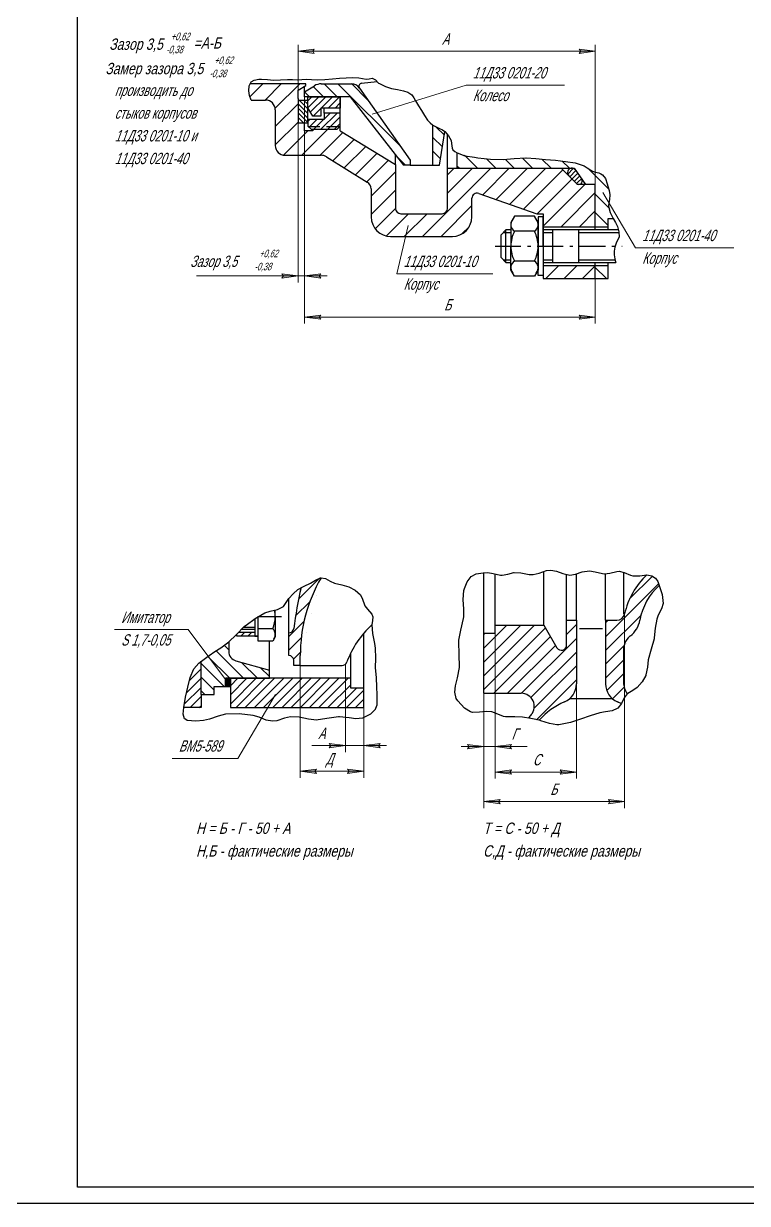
# Model space of a CAD drawing. Extents: x 0 to 841, y 0 to 594.
# Drawn here: x 423.9 to 646.7, y 0 to 363.4 of the extents above; entities that cross this region are included whole.
import ezdxf

# ---------------------------------------------------------------- set-up
doc = ezdxf.new("R2010")
doc.units = 0
doc.header["$MEASUREMENT"] = 0
for name, pattern in [('K5LT_AXLED', [13, 8, -2, 1, -2]), ('K5LT_BASIC', [0]), ('K5LT_DASHED', [6, 4, -2]), ('K5LT_THIN', [0]), ('K5LT_THIN_INCLUDED_TO_HATCHING', [0])]:
    doc.linetypes.add(name, pattern=pattern)
doc.layers.add('LAYER0VIEW0', color=7, linetype='Continuous')
doc.layers.add('LAYER2VIEW0', color=7, linetype='Continuous')
doc.styles.add('K5_TEXTSTYLE', font='win_eskd.shx', dxfattribs={"width": 0.7, "oblique": 15, "bigfont": 'b_eskd.shx'})
doc.styles.get("Standard").update_dxf_attribs({"font": 'cad2win.shx', "width": 0.8, "oblique": 15})
pattern_1 = [(-45, (0, 0), (2.12132, 2.12132), [])]
pattern_2 = [(45, (0, 0), (-1.06066, 1.06066), [])]
pattern_3 = [(-45, (0, 0), (2.828427, 2.828427), [])]
pattern_4 = [(45, (0, 0), (-2.828427, 2.828427), [])]
pattern_5 = [(45, (0, 0), (-1.4142136, 1.4142136), [])]
pattern_6 = [(45, (0, 0), (-2.12132, 2.12132), [])]

# ---------------------------------------------------------------- blocks, each defined once
blk = doc.blocks.new('*U61')
at = {"layer": 'LAYER0VIEW0', "color": 5, "linetype": 'K5LT_BASIC'}
for p, q in [((0, 9), (-1.6, 9)), ((-1.6, 9), (-1.6, 0)), ((0, 0), (0, 9)), ((-1.6, -9), (-1.6, 0)), ((0, 0), (0, -9)), ((0, -9), (-1.6, -9))]:
    blk.add_line(p, q, dxfattribs=at)
blk = doc.blocks.new('*U62')
at = {"layer": 'LAYER0VIEW0', "color": 5, "linetype": 'K5LT_BASIC'}
for p, q in [((-7.25, 9.24), (-8.4, 7.25)), ((-1.15, 9.24), (-7.25, 9.24)), ((0, 7.25), (-1.15, 9.24)), ((-8.4, 7.25), (-8.4, 0)), ((-1.15, 4.62), (-7.25, 4.62)), ((0, 0), (0, 7.25)), ((-8.4, -7.25), (-8.4, 0)), ((0, 0), (0, -7.25)), ((-7.25, -9.24), (-8.4, -7.25)), ((-1.15, -4.62), (-7.25, -4.62)), ((0, -7.25), (-1.15, -9.24)), ((-1.15, -9.24), (-7.25, -9.24))]:
    blk.add_line(p, q, dxfattribs=at)
for centre, radius, start, end in [((-6.02, 6.67), 2.4, 139.008, 238.9806), ((-2.38, 6.67), 2.4, 301.0195, 40.992), ((1.47, 0), 9.87, 152.0947, 180), ((-9.87, 0), 9.87, 0, 27.9053), ((1.47, 0), 9.87, 180, 207.9053), ((-9.87, 0), 9.87, 332.0947, 0), ((-6.02, -6.67), 2.4, 121.0194, 220.992), ((-2.38, -6.67), 2.4, 319.008, 58.9805)]:
    blk.add_arc(centre, radius, start, end, dxfattribs=at)
blk = doc.blocks.new('*U63')
at = {"layer": 'LAYER0VIEW0', "color": 5, "linetype": 'K5LT_BASIC'}
for p, q in [((1.6, 1.6), (0, 0)), ((0, 0), (0, -6.8)), ((1.6, -8.4), (1.6, 1.6)), ((3.1, 1.6), (1.6, 1.6)), ((36.24, 1.6), (13.1, 1.6)), ((16, -8.4), (16, 1.6)), ((24, -8.4), (24, 1.6)), ((0, -6.8), (1.6, -8.4)), ((1.6, -8.4), (3.1, -8.4)), ((13.1, -8.4), (35.38, -8.4))]:
    blk.add_line(p, q, dxfattribs=at)
at = {"layer": 'LAYER0VIEW0', "color": 7, "linetype": 'K5LT_THIN'}
for p, q in [((0.79, 0.79), (3.1, 0.79)), ((13.1, 0.79), (16, 0.79)), ((24, 0.79), (36.42, 0.79)), ((0.79, -7.59), (3.1, -7.59)), ((13.1, -7.59), (16, -7.59)), ((24, -7.59), (35.15, -7.59))]:
    blk.add_line(p, q, dxfattribs=at)
blk = doc.blocks.new('*U68')
at = {"layer": 'LAYER0VIEW0', "color": 5, "linetype": 'K5LT_BASIC'}
for p, q in [((-5.3, 0.04), (-5.3, 0)), ((-5.3, -7.51), (-5.3, 0)), ((0, 0), (0, 2.04)), ((0, 0), (0, -6.18)), ((-6.3, -4), (-10.52, -4)), ((-0.77, -3.75), (-5.3, -3.75)), ((0, -6.18), (-0.77, -7.51)), ((-0.77, -7.51), (-5.3, -7.51))]:
    blk.add_line(p, q, dxfattribs=at)
at = {"layer": 'LAYER0VIEW0', "color": 7, "linetype": 'K5LT_THIN'}
blk.add_line((-6.3, -3.32), (-9.83, -3.32), dxfattribs=at)
at = {"layer": 'LAYER0VIEW0', "color": 5, "linetype": 'K5LT_BASIC'}
for centre, radius, start, end in [((-9.55, 0), 9.55, 336.8627, 0), ((-9.55, 0), 9.55, 0, 12.0362), ((-2.43, -5.53), 2.43, 327.231, 46.9518)]:
    blk.add_arc(centre, radius, start, end, dxfattribs=at)
blk = doc.blocks.new('*S69')
at = {"layer": 'LAYER2VIEW0', "color": 7, "linetype": 'K5LT_THIN'}
blk.add_line((841, 0), (0, 0), dxfattribs=at)

msp = doc.modelspace()

# ---------------------------------------------------------------- hatches: boundary and pattern name
at = {"layer": 'LAYER0VIEW0', "lineweight": 0}
for points in [[(508.39, 354.869), (513.39, 355.527), (512.89, 354.869)], [(513.39, 354.21), (512.89, 354.869), (508.39, 354.869)], [(599.89, 354.869), (594.89, 355.527), (595.39, 354.869)], [(594.89, 354.21), (599.89, 354.869), (595.39, 354.869)], [(508.39, 285.684), (503.39, 286.342), (503.89, 285.684)], [(503.39, 285.026), (508.39, 285.684), (503.89, 285.684)], [(514.89, 285.684), (515.39, 286.342), (510.39, 285.684)], [(515.39, 285.026), (510.39, 285.684), (514.89, 285.684)], [(510.39, 272.98), (515.39, 273.638), (514.89, 272.98)], [(515.39, 272.322), (514.89, 272.98), (510.39, 272.98)], [(599.89, 272.98), (594.89, 273.638), (595.39, 272.98)], [(594.89, 272.322), (599.89, 272.98), (595.39, 272.98)], [(522.964, 140.995), (517.964, 141.653), (518.464, 140.995)], [(517.964, 140.337), (522.964, 140.995), (518.464, 140.995)], [(533.142, 140.995), (533.642, 141.653), (528.642, 140.995)], [(533.642, 140.337), (528.642, 140.995), (533.142, 140.995)], [(565.561, 140.714), (560.561, 141.373), (561.061, 140.714)], [(560.561, 140.056), (565.561, 140.714), (561.061, 140.714)], [(573.561, 140.714), (574.061, 141.373), (569.061, 140.714)], [(574.061, 140.056), (569.061, 140.714), (573.561, 140.714)], [(509.068, 133.126), (514.068, 133.784), (513.568, 133.126)], [(514.068, 132.467), (513.568, 133.126), (509.068, 133.126)], [(528.642, 133.126), (523.642, 133.784), (524.142, 133.126)], [(523.642, 132.467), (528.642, 133.126), (524.142, 133.126)], [(569.061, 132.845), (574.061, 133.503), (573.561, 132.845)], [(574.061, 132.187), (573.561, 132.845), (569.061, 132.845)], [(594.061, 132.845), (589.061, 133.503), (589.561, 132.845)], [(589.061, 132.187), (594.061, 132.845), (589.561, 132.845)], [(565.561, 123.746), (570.561, 124.404), (570.061, 123.746)], [(570.561, 123.088), (570.061, 123.746), (565.561, 123.746)], [(608.913, 123.746), (603.913, 124.404), (604.413, 123.746)], [(603.913, 123.088), (608.913, 123.746), (604.413, 123.746)]]:
    msp.add_hatch(color=7, dxfattribs=at).paths.add_polyline_path(points)
at = {"layer": 'LAYER0VIEW0'}
h = msp.add_hatch(dxfattribs=at)
h.set_pattern_fill('МЕТАЛЛ', color=256, style=0, pattern_type=0)
h.set_pattern_definition(pattern_4)
edge = h.paths.add_edge_path()
edge.add_arc((563.49, 309.584), 1.6, 430.70995, 540, ccw=False)
edge.add_line((564.018, 311.094), (581.89, 304.839))
edge.add_line((581.89, 304.839), (583.89, 304.839))
edge.add_line((583.89, 304.839), (583.89, 303.839))
edge.add_line((583.89, 303.839), (583.89, 300.839))
edge.add_line((583.89, 300.839), (599.89, 300.839))
edge.add_line((599.89, 300.839), (599.89, 313.839))
edge.add_line((599.89, 313.839), (596.89, 313.839))
edge.add_line((596.89, 313.839), (594.39, 313.839))
edge.add_line((594.39, 313.839), (589.39, 318.839))
edge.add_line((589.39, 318.839), (554.39, 318.839))
edge.add_line((554.39, 318.839), (554.39, 306.439))
edge.add_arc((552.79, 306.439), 1.6, 270, 360, ccw=False)
edge.add_line((552.79, 304.839), (539.99, 304.839))
edge.add_arc((539.99, 306.439), 1.6, 540, 630, ccw=False)
edge.add_line((538.39, 306.439), (538.39, 315.439))
edge.add_line((538.39, 315.439), (538.39, 320.011))
edge.add_line((538.39, 320.011), (521.39, 330.332))
edge.add_line((521.39, 330.332), (521.39, 330.839))
edge.add_line((521.39, 330.839), (521.39, 331.839))
edge.add_line((521.39, 331.839), (520.39, 330.839))
edge.add_line((520.39, 330.839), (512.89, 330.839))
edge.add_line((512.89, 330.839), (512.89, 330.339))
edge.add_line((512.89, 330.339), (510.39, 330.339))
edge.add_line((510.39, 330.339), (510.39, 332.839))
edge.add_line((510.39, 332.839), (508.39, 332.839))
edge.add_line((508.39, 332.839), (508.39, 340.339))
edge.add_line((508.39, 340.339), (508.39, 342.858))
edge.add_line((508.39, 342.858), (510.76, 344.339))
edge.add_line((510.76, 344.339), (510.76, 344.839))
edge.add_line((510.76, 344.839), (493.592, 344.839))
edge.add_line((493.592, 344.839), (493.304, 343.768))
edge.add_line((493.304, 343.768), (493.218, 342.673))
edge.add_line((493.218, 342.673), (493.405, 341.256))
edge.add_line((493.405, 341.256), (493.976, 339.839))
edge.add_line((493.976, 339.839), (498.39, 339.839))
edge.add_arc((498.39, 336.839), 3, 360, 450, ccw=False)
edge.add_line((501.39, 336.839), (501.39, 325.839))
edge.add_arc((504.39, 325.839), 3, 180, 270)
edge.add_line((504.39, 322.839), (515.55, 322.839))
edge.add_arc((515.55, 319.839), 3, 418.73627, 450, ccw=False)
edge.add_line((517.107, 322.403), (529.708, 314.586))
edge.add_arc((528.39, 312.462), 2.5, 360, 418.18551, ccw=False)
edge.add_line((530.89, 312.462), (530.89, 303.839))
edge.add_arc((536.89, 303.839), 6, 180, 270)
edge.add_line((536.89, 297.839), (555.89, 297.839))
edge.add_arc((555.89, 303.839), 6, 270, 360)
edge.add_line((561.89, 303.839), (561.89, 309.584))
h = msp.add_hatch(dxfattribs=at)
h.set_pattern_fill('МЕТАЛЛ', color=256, style=0, pattern_type=0)
h.set_pattern_definition(pattern_1)
edge = h.paths.add_edge_path()
edge.add_line((527.286, 343.563), (542.89, 321.339))
edge.add_line((542.89, 321.339), (542.89, 319.839))
edge.add_line((542.89, 319.839), (540.89, 319.839))
edge.add_line((540.89, 319.839), (524.39, 340.839))
edge.add_line((524.39, 340.839), (510.39, 340.839))
edge.add_line((510.39, 340.839), (510.39, 342.339))
edge.add_line((510.39, 342.339), (513.417, 344.231))
edge.add_arc((515.537, 340.839), 4, 450, 482.00538, ccw=False)
edge.add_line((515.537, 344.839), (524.831, 344.839))
edge.add_arc((524.831, 341.839), 3, 395.07375, 450, ccw=False)
h = msp.add_hatch(dxfattribs=at)
h.set_pattern_fill('МЕТАЛЛ', color=256, style=0, pattern_type=0)
h.set_pattern_definition([(-45, (0, 0), (0.7071068, 0.7071068), [])])
h.paths.add_polyline_path([(508.39, 339.839), (508.39, 332.839), (511.39, 332.839), (511.39, 333.839), (511.39, 334.839), (511.39, 339.839)])
h = msp.add_hatch(dxfattribs=at)
h.set_pattern_fill('МЕТАЛЛ', color=256, style=0, pattern_type=0)
h.set_pattern_definition(pattern_2)
h.paths.add_polyline_path([(516.39, 337.339), (515.39, 337.339), (515.39, 334.839), (512.89, 334.839), (511.39, 337.437), (511.39, 340.839), (521.39, 340.839), (521.39, 337.339)])
h = msp.add_hatch(dxfattribs=at)
h.set_pattern_fill('МЕТАЛЛ', color=256, style=0, pattern_type=0)
h.set_pattern_definition(pattern_2)
h.paths.add_polyline_path([(516.39, 333.839), (516.39, 335.839), (521.39, 335.839), (521.39, 331.839), (520.39, 330.839), (512.39, 330.839), (511.39, 331.839), (511.39, 333.839)])
h = msp.add_hatch(dxfattribs=at)
h.set_pattern_fill('МЕТАЛЛ', color=256, style=0, pattern_type=0)
h.set_pattern_definition(pattern_1)
h.paths.add_polyline_path([(551.89, 319.839), (553.606, 330.136), (552.818, 330.675), (551.968, 331.138), (550.91, 331.593), (549.89, 332.096), (549.89, 319.839)])
h = msp.add_hatch(dxfattribs=at)
h.set_pattern_fill('МЕТАЛЛ', color=256, style=0, pattern_type=0)
h.set_pattern_definition(pattern_3)
h.paths.add_polyline_path([(557.39, 318.839), (589.39, 318.839), (593.39, 318.839), (596.89, 313.839), (599.89, 313.839), (599.89, 300.839), (603.89, 300.839), (603.89, 303.339), (605.39, 303.339), (604.431, 305.22), (603.975, 307.162), (604.101, 308.602), (604.386, 310.369), (604.376, 310.675), (604.15, 311.991), (603.774, 313.284), (603.244, 315.126), (602.303, 316.726), (602.141, 316.851), (601.588, 317.146), (600.99, 317.383), (599.998, 317.64), (599.014, 317.907), (597.731, 318.729), (596.473, 319.601), (593.95, 320.433), (591.006, 320.914), (590.742, 320.957), (587.674, 321.291), (584.587, 321.516), (581.604, 321.854), (578.62, 322.076), (575.291, 321.841), (571.747, 321.519), (571.533, 321.516), (567.603, 321.631), (563.7, 322.076), (560.441, 322.568), (557.424, 323.585), (557.39, 323.604)])
h = msp.add_hatch(dxfattribs=at)
h.set_pattern_fill('МЕТАЛЛ', color=256, style=0, pattern_type=0)
h.set_pattern_definition([(45, (0, 0), (-0.7071068, 0.7071068), [])])
edge = h.paths.add_edge_path()
edge.add_line((594.076, 314.153), (591.716, 316.512))
edge.add_arc((592.68, 317.476), 1.363, 394.99202, 585, ccw=False)
edge.add_line((593.797, 318.258), (595.71, 315.524))
edge.add_arc((594.833, 314.91), 1.071, 225, 394.99202, ccw=False)
h = msp.add_hatch(dxfattribs=at)
h.set_pattern_fill('МЕТАЛЛ', color=256, style=0, pattern_type=0)
h.set_pattern_definition(pattern_4)
h.paths.add_polyline_path([(599.89, 284.839), (583.89, 284.839), (583.89, 285.839), (583.89, 288.839), (599.89, 288.839)])
h = msp.add_hatch(dxfattribs=at)
h.set_pattern_fill('МЕТАЛЛ', color=256, style=0, pattern_type=0)
h.set_pattern_definition(pattern_3)
h.paths.add_polyline_path([(599.89, 284.839), (599.89, 288.839), (603.89, 288.839), (603.89, 284.839)])
h = msp.add_hatch(dxfattribs=at)
h.set_pattern_fill('МЕТАЛЛ', color=256, style=0, pattern_type=0)
h.set_pattern_definition(pattern_6)
edge = h.paths.add_edge_path()
edge.add_arc((557.25, 168.731), 48.182, 510.14361, 540, ccw=False)
edge.add_line((515.463, 192.717), (514.238, 192.279))
edge.add_line((514.238, 192.279), (512.705, 191.308))
edge.add_line((512.705, 191.308), (512.27, 191.063))
edge.add_line((512.27, 191.063), (510.799, 190.392))
edge.add_line((510.799, 190.392), (509.334, 189.715))
edge.add_arc((637.016, 160.232), 131.042, 166.99784, 172.63144)
edge.add_arc((505.568, 177.231), 1.5, 630, 712.63144, ccw=False)
edge.add_line((505.568, 175.731), (505.568, 168.731))
edge.add_arc((505.568, 167.231), 1.5, 360, 450, ccw=False)
edge.add_line((507.068, 167.231), (507.068, 165.731))
edge.add_line((507.068, 165.731), (509.068, 165.731))
edge.add_line((509.068, 165.731), (509.068, 168.731))
h = msp.add_hatch(dxfattribs=at)
h.set_pattern_fill('МЕТАЛЛ', color=256, style=0, pattern_type=0)
h.set_pattern_definition(pattern_6)
edge = h.paths.add_edge_path()
edge.add_line((588.076, 171.164), (584.061, 178.117))
edge.add_line((584.061, 178.117), (569.061, 178.117))
edge.add_line((569.061, 178.117), (569.061, 175.617))
edge.add_line((569.061, 175.617), (567.061, 175.617))
edge.add_line((567.061, 175.617), (565.561, 175.617))
edge.add_line((565.561, 175.617), (565.561, 157.117))
edge.add_line((565.561, 157.117), (577.114, 157.117))
edge.add_arc((577.114, 153.117), 4, 319.9948, 450, ccw=False)
edge.add_arc((598.561, 135.117), 24, 139.9948, 143.13804)
edge.add_line((579.359, 149.514), (580.996, 149.169))
edge.add_line((580.996, 149.169), (582.626, 148.794))
edge.add_arc((598.561, 135.117), 21, 472.88538, 499.35929, ccw=False)
edge.add_arc((588.061, 159.991), 6, 292.88538, 360)
edge.add_line((594.061, 159.991), (594.061, 179.617))
edge.add_line((594.061, 179.617), (591.061, 179.617))
edge.add_line((591.061, 179.617), (591.061, 171.964))
edge.add_arc((589.461, 171.964), 1.6, 210, 360, ccw=False)
edge = h.paths.add_edge_path()
edge.add_arc((613.916, 170.519), 5.354, 487.21937, 540, ccw=False)
edge.add_arc((605.994, 180.948), 7.742, 307.21937, 350.09663)
edge.add_arc((632.061, 176.397), 18.72, 491.87337, 530.09663, ccw=False)
edge.add_line((619.566, 190.336), (619.111, 191.532))
edge.add_line((619.111, 191.532), (618.472, 192.56))
edge.add_line((618.472, 192.56), (617.298, 193.296))
edge.add_line((617.298, 193.296), (615.732, 193.601))
edge.add_arc((632.061, 176.397), 23.72, 133.50609, 167.40022)
edge.add_arc((606.473, 182.117), 2.5, 630, 707.40022, ccw=False)
edge.add_line((606.473, 179.617), (603.061, 179.617))
edge.add_line((603.061, 179.617), (603.061, 159.991))
edge.add_arc((609.061, 159.991), 6, 180, 247.11462)
edge.add_arc((598.561, 135.117), 21, 423.62071, 427.11462, ccw=False)
edge.add_line((607.892, 153.93), (608.72, 155.526))
edge.add_line((608.72, 155.526), (609.75, 156.91))
edge.add_arc((614.561, 160.494), 6, 540, 576.68076, ccw=False)
edge.add_line((608.561, 160.494), (608.561, 170.519))
h = msp.add_hatch(dxfattribs=at)
h.set_pattern_fill('МЕТАЛЛ', color=256, style=0, pattern_type=0)
h.set_pattern_definition(pattern_2)
h.paths.add_polyline_path([(489.568, 174.731), (495.068, 174.731), (495.068, 175.981), (490.136, 175.981), (489.852, 175.675), (489.568, 175.369)])
h = msp.add_hatch(dxfattribs=at)
h.set_pattern_fill('МЕТАЛЛ', color=256, style=0, pattern_type=0)
h.set_pattern_definition(pattern_1)
edge = h.paths.add_edge_path()
edge.add_line((486.068, 161.731), (487.568, 161.731))
edge.add_line((487.568, 161.731), (499.568, 161.731))
edge.add_line((499.568, 161.731), (499.568, 164.231))
edge.add_line((499.568, 164.231), (489.26, 167.117))
edge.add_arc((490.068, 170.006), 3, 540, 614.35775, ccw=False)
edge.add_line((487.068, 170.006), (487.068, 172.948))
edge.add_line((487.068, 172.948), (485.859, 172.043))
edge.add_line((485.859, 172.043), (484.622, 171.173))
edge.add_line((484.622, 171.173), (482.822, 169.992))
edge.add_line((482.822, 169.992), (481.042, 168.786))
edge.add_line((481.042, 168.786), (479.807, 167.893))
edge.add_line((479.807, 167.893), (478.568, 166.974))
edge.add_line((478.568, 166.974), (478.568, 156.731))
edge.add_line((478.568, 156.731), (482.568, 156.731))
edge.add_line((482.568, 156.731), (482.568, 159.231))
edge.add_line((482.568, 159.231), (485.568, 159.231))
edge.add_line((485.568, 159.231), (486.068, 159.231))
edge.add_line((486.068, 159.231), (486.068, 161.731))
h = msp.add_hatch(dxfattribs=at)
h.set_pattern_fill('МЕТАЛЛ', color=256, style=0, pattern_type=0)
h.set_pattern_definition(pattern_5)
h.paths.add_polyline_path([(478.568, 156.731), (478.568, 166.974), (477.299, 165.867), (476.268, 164.609), (475.334, 162.474), (474.614, 159.577), (474.478, 159.04), (473.742, 155.908), (473.183, 152.731), (478.568, 152.731)])
msp.add_hatch(color=1, dxfattribs=at).paths.add_polyline_path([(487.568, 161.731), (487.568, 159.231), (486.068, 159.231), (486.068, 161.731)])
h = msp.add_hatch(dxfattribs=at)
h.set_pattern_fill('МЕТАЛЛ', color=256, style=0, pattern_type=0)
h.set_pattern_definition(pattern_5)
h.paths.add_polyline_path([(487.568, 152.731), (528.642, 152.731), (528.642, 158.731), (524.642, 158.731), (524.642, 161.731), (499.568, 161.731), (487.568, 161.731), (487.568, 159.231)])

# ---------------------------------------------------------------- linework, layer by layer
at = {"layer": 'LAYER0VIEW0', "color": 5, "linetype": 'K5LT_BASIC'}
for p, q in [((440.5, 5), (440.5, 589)), ((527.939, 345.011), (532.745, 345.545)), ((510.76, 344.839), (493.592, 344.839)), ((508.39, 342.858), (510.76, 344.339)), ((508.39, 340.339), (508.39, 342.858)), ((510.39, 342.339), (513.417, 344.231)), ((510.39, 342.339), (510.39, 344.108)), ((510.39, 340.839), (510.39, 342.339)), ((510.76, 344.339), (510.76, 344.839)), ((515.537, 344.839), (524.831, 344.839)), ((527.286, 343.563), (542.89, 321.339)), ((493.976, 339.839), (498.39, 339.839)), ((508.39, 340.339), (508.39, 332.839)), ((508.39, 339.839), (511.39, 339.839)), ((524.39, 340.839), (510.39, 340.839)), ((511.39, 333.839), (511.39, 340.839)), ((511.39, 334.839), (511.39, 340.839)), ((511.39, 340.839), (521.39, 340.839)), ((511.39, 332.839), (511.39, 340.339)), ((521.39, 331.839), (521.39, 340.839)), ((521.39, 340.839), (521.39, 337.339)), ((524.39, 340.839), (540.89, 319.839)), ((501.39, 336.839), (501.39, 325.839)), ((512.89, 334.839), (511.39, 337.437)), ((515.39, 334.839), (512.89, 334.839)), ((521.39, 337.339), (515.39, 337.339)), ((515.39, 337.339), (515.39, 334.839)), ((516.39, 335.839), (516.39, 337.339)), ((521.39, 335.839), (516.39, 335.839)), ((516.39, 335.839), (516.39, 333.839)), ((521.39, 330.839), (521.39, 335.839)), ((508.39, 332.839), (511.39, 332.839)), ((510.39, 330.339), (510.39, 332.839)), ((516.39, 333.839), (511.39, 333.839)), ((511.39, 333.839), (511.39, 331.839)), ((511.39, 331.839), (512.39, 330.839)), ((512.39, 330.839), (520.39, 330.839)), ((512.89, 330.839), (512.89, 330.339)), ((520.39, 330.839), (521.39, 331.839)), ((521.39, 330.332), (521.39, 331.839)), ((549.89, 319.839), (549.89, 332.096)), ((512.89, 330.339), (510.39, 330.339)), ((521.39, 330.332), (538.39, 320.011)), ((551.89, 319.839), (553.606, 330.136)), ((554.39, 318.839), (554.39, 329.323)), ((557.39, 318.839), (557.39, 323.604)), ((504.39, 322.839), (515.55, 322.839)), ((517.107, 322.403), (529.708, 314.586)), ((538.39, 320.011), (538.39, 323.021)), ((538.39, 320.011), (538.39, 306.439)), ((538.39, 320.011), (538.39, 315.439)), ((542.89, 319.839), (540.89, 319.839)), ((542.89, 321.339), (542.89, 319.839)), ((542.89, 319.839), (551.89, 319.839)), ((554.39, 306.439), (554.39, 318.839)), ((554.39, 318.839), (589.39, 318.839)), ((554.39, 318.839), (589.39, 318.839)), ((594.39, 313.839), (589.39, 318.839)), ((589.39, 318.839), (593.39, 318.839)), ((593.39, 318.839), (596.89, 313.839)), ((596.89, 313.839), (594.39, 313.839)), ((599.89, 313.839), (596.89, 313.839)), ((599.89, 299.839), (599.89, 313.839)), ((530.89, 312.462), (530.89, 303.839)), ((561.89, 303.839), (561.89, 309.584)), ((564.018, 311.094), (581.89, 304.839)), ((539.99, 304.839), (552.79, 304.839)), ((581.89, 304.839), (583.89, 304.839)), ((581.89, 304.839), (583.89, 304.839)), ((583.89, 304.839), (583.89, 303.839)), ((583.89, 304.839), (583.89, 303.839)), ((583.89, 304.839), (583.89, 284.839)), ((603.89, 299.839), (603.89, 303.339)), ((603.89, 303.339), (605.39, 303.339)), ((603.89, 299.839), (603.89, 303.339)), ((583.89, 300.839), (603.89, 300.839)), ((536.89, 297.839), (555.89, 297.839)), ((583.89, 288.839), (603.89, 288.839)), ((599.89, 284.839), (599.89, 289.839)), ((603.89, 284.839), (603.89, 289.839)), ((583.89, 284.839), (603.89, 284.839)), ((565.561, 175.617), (565.561, 194.264)), ((569.061, 178.117), (569.061, 193.895)), ((584.061, 178.117), (584.061, 194.652)), ((591.061, 179.617), (591.061, 193.663)), ((594.061, 179.617), (594.061, 193.878)), ((603.061, 179.617), (603.061, 193.93)), ((608.522, 194.379), (608.522, 181.571)), ((505.568, 175.731), (505.568, 186.351)), ((495.068, 180.124), (495.068, 174.731)), ((569.061, 175.617), (569.061, 178.117)), ((569.061, 178.117), (584.061, 178.117)), ((584.061, 178.117), (588.076, 171.164)), ((591.061, 171.964), (591.061, 179.617)), ((591.061, 179.617), (594.061, 179.617)), ((594.061, 179.617), (594.061, 159.991)), ((603.061, 179.617), (603.061, 159.991)), ((603.061, 179.617), (606.473, 179.617)), ((489.568, 174.731), (489.568, 175.369)), ((496.068, 174.731), (489.568, 174.731)), ((490.136, 175.981), (495.068, 175.981)), ((495.068, 174.731), (496.068, 174.731)), ((496.068, 174.731), (496.068, 177.267)), ((505.568, 168.731), (505.568, 175.731)), ((528.642, 158.731), (528.642, 175.661)), ((565.561, 157.117), (565.561, 175.617)), ((565.561, 175.617), (569.061, 175.617)), ((567.061, 175.617), (569.061, 175.617)), ((595.061, 177.117), (602.061, 177.117)), ((487.068, 172.948), (487.068, 170.006)), ((499.568, 164.231), (499.568, 173.225)), ((507.068, 165.731), (507.068, 167.231)), ((509.068, 165.731), (509.068, 168.731)), ((524.642, 161.731), (524.642, 169.607)), ((608.561, 170.519), (608.561, 160.494)), ((478.568, 156.731), (478.568, 166.974)), ((489.26, 167.117), (499.568, 164.231)), ((499.568, 161.731), (499.568, 164.231)), ((509.068, 165.731), (507.068, 165.731)), ((509.068, 165.731), (521.928, 165.731)), ((487.568, 161.731), (486.068, 161.731)), ((486.068, 159.231), (486.068, 161.731)), ((487.568, 159.231), (487.568, 161.731)), ((487.568, 161.731), (499.568, 161.731)), ((487.568, 161.731), (487.568, 152.731)), ((524.642, 161.731), (487.568, 161.731)), ((524.642, 158.731), (524.642, 161.731)), ((478.568, 156.731), (482.568, 156.731)), ((478.568, 156.731), (478.568, 152.731)), ((482.568, 156.731), (482.568, 159.231)), ((482.568, 159.231), (487.568, 159.231)), ((482.568, 156.731), (482.568, 159.231)), ((485.568, 159.231), (487.568, 159.231)), ((528.642, 158.731), (524.642, 158.731)), ((528.642, 152.731), (528.642, 158.731)), ((565.561, 157.117), (577.114, 157.117)), ((478.568, 152.731), (473.183, 152.731)), ((487.568, 152.731), (528.642, 152.731)), ((592.061, 155.519), (605.061, 155.519)), ((836, 5), (440.5, 5))]:
    msp.add_line(p, q, dxfattribs=at)
at = {"layer": 'LAYER0VIEW0', "color": 7, "lineweight": 0}
for p, q in [((508.39, 342.858), (508.39, 356.869)), ((599.89, 313.839), (599.89, 356.869)), ((508.39, 354.869), (513.39, 355.527)), ((513.39, 354.21), (508.39, 354.869)), ((508.39, 354.869), (599.89, 354.869)), ((513.39, 355.527), (512.89, 354.869)), ((512.89, 354.869), (513.39, 354.21)), ((595.39, 354.869), (594.89, 355.527)), ((594.89, 355.527), (599.89, 354.869)), ((599.89, 354.869), (594.89, 354.21)), ((594.89, 354.21), (595.39, 354.869)), ((510.39, 340.839), (510.39, 270.98)), ((510.39, 340.839), (510.39, 283.684)), ((508.39, 332.839), (508.39, 283.684)), ((477.124, 285.684), (508.39, 285.684)), ((508.39, 285.684), (501.39, 285.684)), ((508.39, 285.684), (503.39, 286.342)), ((503.39, 286.342), (503.89, 285.684)), ((503.89, 285.684), (503.39, 285.026)), ((503.39, 285.026), (508.39, 285.684)), ((508.39, 285.684), (510.39, 285.684)), ((515.39, 286.342), (510.39, 285.684)), ((510.39, 285.684), (515.39, 285.026)), ((510.39, 285.684), (517.39, 285.684)), ((514.89, 285.684), (515.39, 286.342)), ((515.39, 285.026), (514.89, 285.684)), ((599.89, 284.839), (599.89, 270.98)), ((510.39, 272.98), (515.39, 273.638)), ((515.39, 272.322), (510.39, 272.98)), ((599.89, 272.98), (510.39, 272.98)), ((515.39, 273.638), (514.89, 272.98)), ((514.89, 272.98), (515.39, 272.322)), ((595.39, 272.98), (594.89, 273.638)), ((594.89, 273.638), (599.89, 272.98)), ((599.89, 272.98), (594.89, 272.322)), ((594.89, 272.322), (595.39, 272.98)), ((608.913, 181.571), (608.913, 121.746)), ((565.561, 175.617), (565.561, 138.714)), ((569.061, 175.617), (569.061, 138.714)), ((569.061, 175.617), (569.061, 130.845)), ((509.068, 165.731), (509.068, 131.126)), ((522.964, 166.111), (522.964, 138.995)), ((594.061, 159.991), (594.061, 130.845)), ((565.561, 157.117), (565.561, 121.746)), ((528.642, 152.731), (528.642, 138.995)), ((528.642, 152.731), (528.642, 131.126)), ((522.964, 140.995), (512.589, 140.995)), ((522.964, 140.995), (515.964, 140.995)), ((522.964, 140.995), (517.964, 141.653)), ((517.964, 141.653), (518.464, 140.995)), ((518.464, 140.995), (517.964, 140.337)), ((517.964, 140.337), (522.964, 140.995)), ((528.642, 140.995), (522.964, 140.995)), ((533.642, 141.653), (528.642, 140.995)), ((528.642, 140.995), (533.642, 140.337)), ((528.642, 140.995), (535.642, 140.995)), ((533.142, 140.995), (533.642, 141.653)), ((533.642, 140.337), (533.142, 140.995)), ((565.561, 140.714), (558.561, 140.714)), ((565.561, 140.714), (560.561, 141.373)), ((560.561, 141.373), (561.061, 140.714)), ((561.061, 140.714), (560.561, 140.056)), ((560.561, 140.056), (565.561, 140.714)), ((565.561, 140.714), (569.061, 140.714)), ((574.061, 141.373), (569.061, 140.714)), ((569.061, 140.714), (574.061, 140.056)), ((569.061, 140.714), (576.061, 140.714)), ((569.061, 140.714), (578.881, 140.714)), ((573.561, 140.714), (574.061, 141.373)), ((574.061, 140.056), (573.561, 140.714)), ((509.068, 133.126), (514.068, 133.784)), ((514.068, 132.467), (509.068, 133.126)), ((528.642, 133.126), (509.068, 133.126)), ((514.068, 133.784), (513.568, 133.126)), ((513.568, 133.126), (514.068, 132.467)), ((524.142, 133.126), (523.642, 133.784)), ((523.642, 133.784), (528.642, 133.126)), ((528.642, 133.126), (523.642, 132.467)), ((523.642, 132.467), (524.142, 133.126)), ((569.061, 132.845), (574.061, 133.503)), ((574.061, 132.187), (569.061, 132.845)), ((569.061, 132.845), (594.061, 132.845)), ((574.061, 133.503), (573.561, 132.845)), ((573.561, 132.845), (574.061, 132.187)), ((589.561, 132.845), (589.061, 133.503)), ((589.061, 133.503), (594.061, 132.845)), ((594.061, 132.845), (589.061, 132.187)), ((589.061, 132.187), (589.561, 132.845)), ((565.561, 123.746), (570.561, 124.404)), ((570.561, 123.088), (565.561, 123.746)), ((565.561, 123.746), (608.913, 123.746)), ((570.561, 124.404), (570.061, 123.746)), ((570.061, 123.746), (570.561, 123.088)), ((604.413, 123.746), (603.913, 124.404)), ((603.913, 124.404), (608.913, 123.746)), ((608.913, 123.746), (603.913, 123.088)), ((603.913, 123.088), (604.413, 123.746))]:
    msp.add_line(p, q, dxfattribs=at)
at = {"layer": 'LAYER0VIEW0', "color": 7, "linetype": 'K5LT_THIN', "lineweight": 0}
for p, q in [((560.139, 344.431), (531.212, 335.485)), ((560.139, 344.431), (590.387, 344.431)), ((612.288, 294.332), (602.187, 311.33)), ((538.847, 286.34), (542.246, 301.191)), ((612.288, 294.332), (642.536, 294.332)), ((538.847, 286.34), (568.354, 286.34)), ((474.576, 176.739), (451.921, 176.739)), ((474.576, 176.739), (486.687, 160.589)), ((489.803, 137.078), (501.442, 156.802)), ((489.803, 137.078), (469.649, 137.078))]:
    msp.add_line(p, q, dxfattribs=at)
at = {"layer": 'LAYER0VIEW0', "color": 7, "linetype": 'K5LT_DASHED'}
msp.add_line((521.14, 331.589), (511.64, 331.589), dxfattribs=at)
at = {"layer": 'LAYER0VIEW0', "color": 7, "linetype": 'K5LT_AXLED'}
for p, q in [((569.016, 294.839), (608.177, 294.839)), ((496.006, 180.731), (503.254, 180.731))]:
    msp.add_line(p, q, dxfattribs=at)
at = {"layer": 'LAYER0VIEW0', "color": 7, "linetype": 'K5LT_THIN_INCLUDED_TO_HATCHING'}
for points in [[(493.976, 339.839), (493.405, 341.256), (493.218, 342.673), (493.385, 344.187), (493.976, 345.461), (494.875, 345.975), (496.348, 346.233), (497.172, 346.303), (498.986, 346.173), (500.815, 345.939), (503, 346.05), (505.187, 346.199), (506.689, 346.151), (508.19, 346.116), (509.526, 346.216), (510.861, 346.303), (512.552, 346.181), (514.244, 346.043), (516.638, 346.172), (519.032, 346.407), (521.113, 346.583), (523.196, 346.719), (525.18, 346.803), (527.151, 346.719), (528.245, 346.45), (529.337, 346.251), (530.258, 346.429), (531.197, 346.574), (531.24, 346.568), (532.189, 346.043), (533.203, 345.103), (533.501, 344.898), (535.266, 344.071), (537.128, 343.459), (538.982, 343.123), (540.816, 342.74), (542.216, 342.238), (543.424, 341.481), (544.007, 340.584), (544.503, 339.592), (545.437, 338.101), (546.392, 336.624), (547.288, 335.101), (548.281, 333.656), (549.039, 332.821), (549.89, 332.096), (550.91, 331.593), (551.968, 331.138), (552.818, 330.675), (553.606, 330.136), (554.718, 328.877), (555.505, 327.386), (555.666, 326.427), (555.785, 325.006), (556.023, 324.536), (556.651, 324.025), (557.39, 323.604), (559.771, 322.709), (562.743, 322.219), (563.7, 322.076), (567.603, 321.631), (571.533, 321.516), (574.927, 321.798), (578.47, 322.077), (578.62, 322.076), (581.604, 321.854), (584.587, 321.516), (587.674, 321.291), (590.742, 320.957), (593.684, 320.487), (596.473, 319.601), (597.731, 318.729), (599.014, 317.907), (599.998, 317.64), (600.99, 317.383), (601.588, 317.146), (602.141, 316.851), (603.043, 315.655), (603.558, 314.038), (603.774, 313.284), (604.15, 311.991), (604.376, 310.675), (604.229, 309.208), (603.96, 307.449), (603.975, 307.162), (604.431, 305.22), (605.39, 303.339)], [(605.39, 303.339), (606.116, 302.159), (606.685, 300.921), (607.166, 299.266), (607.187, 297.61), (606.768, 296.706), (606.283, 295.803), (605.889, 294.567), (605.681, 293.294), (605.708, 292.138), (605.882, 290.986), (605.981, 290.415), (606.165, 289.839)], [(473.183, 152.731), (473.742, 155.908), (474.478, 159.04), (475.18, 161.937), (476.268, 164.609), (477.872, 166.401), (480.288, 168.237), (481.042, 168.786), (482.822, 169.992), (484.622, 171.173), (485.859, 172.043), (487.068, 172.948), (489.313, 175.094), (491.917, 177.748), (492.38, 178.134), (495.164, 180.188), (498.148, 181.914), (499.783, 182.441), (502.021, 182.927), (503.705, 183.717), (503.916, 183.903), (504.765, 185.086), (505.568, 186.351), (506.848, 187.804), (508.292, 189.074), (510.227, 190.142), (512.27, 191.063), (513.71, 191.958), (515.31, 192.696), (515.463, 192.717), (516.812, 192.462), (518.264, 191.709), (519.63, 191.063), (521.846, 190.521), (524.005, 189.87), (525.962, 188.86), (527.586, 187.483), (528.235, 186.156), (528.838, 184.386), (528.978, 184.102), (529.813, 183.002), (531.059, 181.515), (531.365, 180.72), (531.294, 179.505), (531.088, 178.213), (531.087, 178.179), (531.321, 175.571), (531.969, 172.465), (532.161, 170.974), (532.185, 167.993), (532.161, 165.007), (532.385, 162.022), (532.558, 159.04), (532.682, 156.716), (532.635, 153.491), (532.024, 151.963), (531.962, 151.879), (530.695, 150.737), (528.628, 149.657), (528.182, 149.492), (526.223, 149.255), (524.111, 149.531), (521.185, 149.898), (520.823, 149.89), (517.981, 149.479), (514.603, 148.922), (514.06, 148.895), (511.638, 149.136), (508.687, 149.735), (506.104, 149.89), (504.263, 149.457), (501.9, 148.677), (500.535, 148.498), (498.604, 148.868), (496.382, 149.731), (494.568, 150.288), (490.293, 150.829), (486.015, 150.686), (483.843, 150.101), (481.175, 149.102), (479.252, 148.696), (476.882, 148.491), (474.281, 148.701), (473.545, 149.206), (473.484, 149.293), (473.041, 150.724), (473.183, 152.731)], [(615.732, 193.601), (617.298, 193.296), (618.472, 192.56), (619.111, 191.532), (619.566, 190.336), (620.482, 187.583), (620.739, 184.786), (620.243, 183.113), (619.263, 181.145), (618.796, 179.928), (618.363, 177.191), (618.031, 174.174), (617.986, 173.936), (617.105, 170.696), (616.205, 167.458), (615.925, 165.196), (615.47, 162.792), (615.395, 162.6), (614.295, 160.604), (612.804, 158.875), (611.438, 157.971), (609.88, 157.021), (609.75, 156.91), (608.822, 155.707), (607.929, 153.998), (606.792, 152.503), (606.65, 152.397), (605.079, 151.75), (603.018, 151.422), (601.306, 151.102), (598.308, 150.135), (595.314, 149.158), (592.223, 148.14), (588.69, 147.378), (588.026, 147.377), (585.815, 147.808), (583.115, 148.671), (582.626, 148.794), (580.073, 149.37), (577.5, 149.806), (575.156, 149.833), (572.236, 149.862), (571.67, 149.968), (569.914, 150.647), (568.057, 151.398), (567.945, 151.425), (566.307, 151.522), (564.278, 151.274), (562.065, 151.249), (561.467, 151.425), (559.667, 152.507), (557.528, 154.763), (557.095, 155.474), (556.641, 157.517), (556.848, 159.385), (557.457, 161.917), (558.053, 165.094), (558.066, 165.353), (557.947, 169.012), (557.872, 173.057), (557.904, 173.45), (558.498, 176.566), (559.322, 180.187), (559.394, 180.705), (559.42, 183.068), (559.187, 186.045), (559.373, 188.744), (559.588, 189.45), (560.46, 191.474), (561.726, 193.143), (563.2, 193.88), (565.381, 194.252), (566.779, 194.309), (568.463, 194.055), (570.665, 193.553), (571.249, 193.531), (572.99, 193.866), (574.837, 194.298), (574.941, 194.309), (576.988, 194.183), (579.528, 193.755), (580.771, 193.726), (582.596, 194.141), (584.904, 194.904), (586.212, 195.086), (587.914, 194.775), (589.896, 194.027), (592.042, 193.531), (593.809, 193.803), (595.888, 194.494), (598.067, 194.892), (599.804, 194.578), (602.067, 193.978), (602.731, 193.92), (604.354, 194.17), (606.475, 194.675), (607.201, 194.697), (608.75, 194.291), (610.676, 193.515), (611.476, 193.337), (613.581, 193.279), (615.732, 193.601)]]:
    msp.add_lwpolyline(points, dxfattribs=at)
at = {"layer": 'LAYER0VIEW0', "color": 5, "linetype": 'K5LT_BASIC'}
for centre, radius, start, end in [((515.537, 340.839), 4, 90, 122.00538), ((524.831, 341.839), 3, 35.07375, 90), ((528.041, 344.093), 0.923, 96.34019, 215.07375), ((498.39, 336.839), 3, 0, 90), ((504.39, 325.839), 3, 180, 270), ((515.55, 319.839), 3, 58.73627, 90), ((592.68, 317.476), 1.363, 34.99202, 225), ((528.39, 312.462), 2.5, 0, 58.18551), ((594.833, 314.91), 1.071, 225, 34.99202), ((563.49, 309.584), 1.6, 70.70995, 180), ((539.99, 306.439), 1.6, 180, 270), ((552.79, 306.439), 1.6, 270, 0), ((536.89, 303.839), 6, 180, 270), ((555.89, 303.839), 6, 270, 0), ((557.25, 168.731), 48.182, 150.14361, 180), ((632.061, 176.397), 23.72, 133.50609, 167.40022), ((637.016, 160.232), 131.042, 166.99784, 172.63144), ((632.061, 176.397), 18.72, 131.87337, 170.09663), ((550.568, 156.825), 28.906, 132.37402, 159.85503), ((606.473, 182.117), 2.5, 270, 347.40022), ((605.994, 180.948), 7.742, 307.21937, 350.09663), ((505.568, 177.231), 1.5, 270, 352.63144), ((613.916, 170.519), 5.354, 121.83994, 180), ((589.461, 171.964), 1.6, 210, 0), ((490.068, 170.006), 3, 180, 254.35775), ((505.568, 167.231), 1.5, 0, 90), ((521.928, 167.331), 1.6, 270, 339.85503), ((588.061, 159.991), 6, 292.88538, 0), ((609.061, 159.991), 6, 180, 247.11462), ((614.561, 160.494), 6, 180, 216.68076), ((577.114, 153.117), 4, 319.9948, 90), ((598.561, 135.117), 21, 112.88538, 139.35929), ((598.561, 135.117), 21, 63.62071, 67.11462), ((598.561, 135.117), 24, 139.9948, 143.13804)]:
    msp.add_arc(centre, radius, start, end, dxfattribs=at)

# ---------------------------------------------------------------- block references
at = {"layer": 'LAYER0VIEW0'}
for name, p in [('*U62', (582.29, 294.839)), ('*U61', (583.89, 294.839)), ('*U63', (570.79, 298.239)), ('*U68', (501.368, 180.731))]:
    msp.add_blockref(name, p, dxfattribs=at)
at = {"layer": 'LAYER2VIEW0'}
msp.add_blockref('*S69', (0, 0), dxfattribs=at)

# ---------------------------------------------------------------- texts
at = {"layer": 'LAYER0VIEW0', "color": 7, "style": 'K5_TEXTSTYLE', "oblique": 20, "width": 0.7}
for s, height, p in [('+0,62', 2.3333, (469.2, 358.284)), ('-0,38', 2.3333, (467.733, 354.254)), ('+0,62', 2.3333, (482.535, 350.924)), ('-0,38', 2.3333, (481.068, 346.894)), ('производить до', 3.5, (451.921, 341.108)), ('стыков корпусов', 3.5, (451.921, 334.108)), ('11Д33 0201-10 и', 3.5, (451.921, 327.108)), ('11Д33 0201-40', 3.5, (451.921, 320.108))]:
    msp.add_text(s, height=height, dxfattribs=at).set_placement(p)
at = {"layer": 'LAYER0VIEW0', "color": 7, "lineweight": 0, "style": 'K5_TEXTSTYLE', "oblique": 20, "width": 0.7}
for s, height, p in [('А', 3.5, (552.702, 356.943)), ('11Д33 0201-20', 3.5, (562.139, 346.505)), ('Колесо', 3.5, (562.139, 339.51)), ('11Д33 0201-40', 3.5, (614.288, 296.406)), ('Зазор 3,5', 3.5, (475.154, 288.434)), ('+0,62', 2.3333, (496.403, 291.43)), ('11Д33 0201-10', 3.5, (540.847, 288.414)), ('Корпус', 3.5, (614.288, 289.411)), ('-0,38', 2.3333, (494.936, 287.4)), ('Корпус', 3.5, (540.847, 281.419)), ('Б', 3.5, (553.341, 275.054)), ('Имитатор', 3.5, (453.921, 178.813)), ('S 1,7-0,05', 3.5, (453.921, 171.818)), ('А', 3.5, (514.589, 143.069)), ('Г', 3.5, (574.061, 142.788)), ('ВМ5-589', 3.5, (471.649, 139.152)), ('Д', 3.5, (516.954, 135.2)), ('С', 3.5, (580.652, 134.919)), ('Б', 3.5, (586.013, 125.82))]:
    msp.add_text(s, height=height, dxfattribs=at).set_placement(p)
at = {"layer": 'LAYER0VIEW0', "color": 7, "oblique": 15, "width": 0.8}
for s, p in [('Зазор 3,5', (450.275, 355.318)), ('=А-Б', (476.259, 355.672)), ('Замер зазора 3,5', (449.078, 347.809)), ('Н = Б - Г - 50 + А', (477.002, 113.802)), ('Т = С - 50 + Д', (565.351, 113.802)), ('Н,Б - фактические размеры', (477.002, 106.802)), ('С,Д - фактические размеры', (565.351, 106.802))]:
    msp.add_text(s, height=3.5, dxfattribs=at).set_placement(p)

doc.saveas('drawing.dxf')
